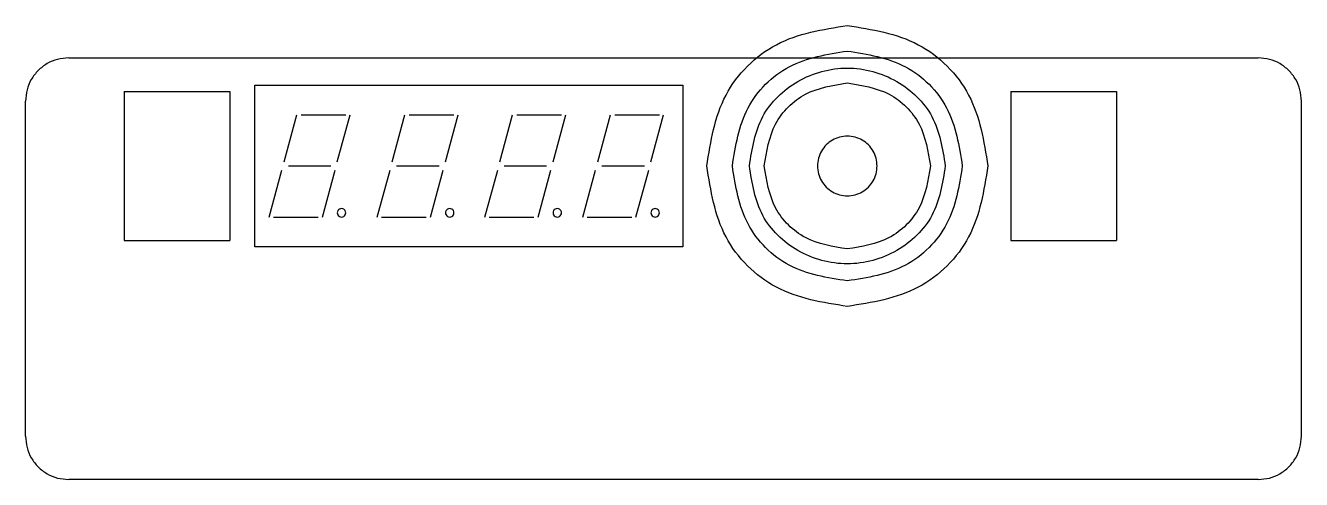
# Model space of a CAD drawing. Extents: x 7761 to 24412, y -13760 to -7834.
import ezdxf

# ---------------------------------------------------------------- set-up
doc = ezdxf.new("R2010")
doc.units = 0
doc.layers.get('0').update_dxf_attribs({"linetype": 'CONTINUOUS'})

msp = doc.modelspace()

# ---------------------------------------------------------------- linework, layer by layer
at = {"color": 7}
for points in [[(8325.555556, -8256.659667), (23847.777778, -8256.659667)], [(16340.948889, -10723.281889), (10752.102222, -10723.281889), (10752.102222, -8611.977444), (16340.948889, -8611.977444), (16340.948889, -10723.281889)], [(7761.111111, -13195.548556), (7761.111111, -8821.104111)], [(9047.762222, -8695.515222), (9047.762222, -10639.744111)], [(9047.762222, -8695.515222), (10425.288889, -8695.515222), (10425.288889, -10639.744111)], [(20618.873333, -8695.515222), (20618.873333, -10639.744111)], [(20618.873333, -8695.515222), (21996.4, -8695.515222), (21996.4, -10639.744111)], [(24412.222222, -13195.548556), (24412.222222, -8821.104111)], [(11135.36, -9612.173), (11302.153333, -9000.879667)], [(11357.751111, -9000.879667), (11941.104444, -9000.879667)], [(11829.908889, -9612.173), (11996.42, -9000.879667)], [(12546.471111, -9612.173), (12713.264444, -9000.879667)], [(12768.862222, -9000.879667), (13352.215556, -9000.879667)], [(13241.02, -9612.173), (13407.531111, -9000.879667)], [(13950.526667, -9612.173), (14117.037778, -9000.879667)], [(14172.635556, -9000.879667), (14755.988889, -9000.879667)], [(14644.793333, -9612.173), (14811.586667, -9000.879667)], [(15227.582222, -9612.173), (15394.375556, -9000.879667)], [(15449.973333, -9000.879667), (16033.326667, -9000.879667)], [(15922.131111, -9612.173), (16088.642222, -9000.879667)], [(10940.908889, -10334.379667), (11107.702222, -9723.086333)], [(11190.957778, -9667.770778), (11746.653333, -9667.770778)], [(11635.457778, -10334.379667), (11801.968889, -9723.086333)], [(12352.02, -10334.379667), (12518.813333, -9723.086333)], [(12602.068889, -9667.770778), (13157.764444, -9667.770778)], [(13046.568889, -10334.379667), (13213.08, -9723.086333)], [(13756.075556, -10334.379667), (13922.586667, -9723.086333)], [(14005.842222, -9667.770778), (14561.537778, -9667.770778)], [(14450.342222, -10334.379667), (14617.135556, -9723.086333)], [(15033.131111, -10334.379667), (15199.924444, -9723.086333)], [(15283.18, -9667.770778), (15838.875556, -9667.770778)], [(15727.68, -10334.379667), (15894.191111, -9723.086333)], [(10996.506667, -10334.379667), (11579.86, -10334.379667)], [(12407.617778, -10334.379667), (12990.971111, -10334.379667)], [(13811.391111, -10334.379667), (14394.744444, -10334.379667)], [(15088.728889, -10334.379667), (15672.082222, -10334.379667)], [(9047.762222, -10639.744111), (10425.288889, -10639.744111)], [(20618.873333, -10639.744111), (21996.4, -10639.744111)], [(23847.777778, -13759.993), (8325.555556, -13759.993)]]:
    msp.add_lwpolyline(points, dxfattribs=at)
for points in [[(18874.443667, -9667.770778), (18874.443667, -9667.770778)], [(19568.890109, -9667.770778), (19568.890109, -9667.770778)], [(19763.334729, -9667.770779), (19763.334729, -9667.770778)], [(19985.557071, -9667.770776), (19985.557071, -9667.770778)], [(20318.890867, -9667.770776), (20318.890867, -9667.770778)], [(11941.118273, -10278.894213), (11941.118273, -10278.894213)], [(13352.229384, -10278.894213), (13352.229384, -10278.894213)], [(14756.116453, -10278.894213), (14756.116453, -10278.894213)], [(16033.340496, -10278.894213), (16033.340496, -10278.894213)]]:
    msp.add_lwpolyline(points, close=True, dxfattribs=at)
for points, knots in [([(16652.220244, -9667.77078), (16702.64645, -9346.523117), (16802.003237, -8713.555889), (17531.340612, -7984.218645), (18164.307868, -7884.861923), (18485.555556, -7834.435749)], [0, 0, 0, 0, 958.576003, 1888.720965, 2847.297032, 2847.297032, 2847.297032, 2847.297032]), ([(18485.555556, -7834.435749), (18806.803243, -7884.861923), (19439.770497, -7984.218645), (20169.107872, -8713.555886), (20268.46466, -9346.523114), (20318.890867, -9667.770776)], [0, 0, 0, 0, 958.576066, 1888.721026, 2847.297028, 2847.297028, 2847.297028, 2847.297028]), ([(8325.555556, -8256.659667), (8276.159193, -8260.422392), (8177.775242, -8267.916704), (8040.140457, -8327.141149), (7921.696732, -8417.245288), (7831.592593, -8535.689013), (7772.368148, -8673.323797), (7764.873836, -8771.707749), (7761.111111, -8821.104111)], [0, 0, 0, 0, 147.757377, 294.292009, 442.049386, 589.806763, 736.341395, 884.098772, 884.098772, 884.098772, 884.098772]), ([(16985.55404, -9667.770776), (17026.811824, -9404.931776), (17108.1037, -8887.04949), (17704.83424, -8290.318971), (18222.716539, -8209.027064), (18485.555556, -8167.769262)], [0, 0, 0, 0, 784.289457, 1545.317157, 2329.606678, 2329.606678, 2329.606678, 2329.606678]), ([(18485.555556, -8167.769262), (18748.394573, -8209.027064), (19266.276871, -8290.318971), (19863.007411, -8887.04949), (19944.299287, -9404.931776), (19985.557071, -9667.770776)], [0, 0, 0, 0, 784.28952, 1545.317221, 2329.606678, 2329.606678, 2329.606678, 2329.606678]), ([(24412.222222, -8821.104111), (24408.459497, -8771.707749), (24400.965185, -8673.323797), (24341.74074, -8535.689013), (24251.636601, -8417.245288), (24133.192876, -8327.141149), (23995.558092, -8267.916704), (23897.17414, -8260.422392), (23847.777778, -8256.659667)], [0, 0, 0, 0, 147.757377, 294.292009, 442.049386, 589.806763, 736.341395, 884.098772, 884.098772, 884.098772, 884.098772]), ([(17207.776382, -9667.770776), (17242.921932, -9442.519436), (17312.170627, -8998.697629), (17820.496676, -8510.086121), (18485.555556, -8329.040874), (19150.614436, -8510.086121), (19658.940485, -8998.697631), (19728.189179, -9442.519438), (19763.334729, -9667.770779)], [0, 0, 0, 0, 668.098394, 1316.381226, 1984.479683, 2652.578142, 3300.860974, 3968.959369, 3968.959369, 3968.959369, 3968.959369]), ([(17402.221002, -9667.770778), (17432.018317, -9477.942622), (17490.729168, -9103.916546), (17921.701272, -8672.944574), (18295.727376, -8614.233789), (18485.555556, -8584.436507)], [0, 0, 0, 0, 566.431253, 1116.062359, 1682.493676, 1682.493676, 1682.493676, 1682.493676]), ([(18485.555556, -8584.436507), (18675.383736, -8614.233789), (19049.409839, -8672.944574), (19480.381943, -9103.916546), (19539.092795, -9477.942622), (19568.890109, -9667.770778)], [0, 0, 0, 0, 566.431317, 1116.062423, 1682.493676, 1682.493676, 1682.493676, 1682.493676]), ([(18874.443667, -9667.770778), (18871.851244, -9701.801718), (18866.687852, -9769.581979), (18825.883679, -9864.437465), (18763.804221, -9945.933014), (18682.199304, -10008.420247), (18587.372939, -10047.710675), (18485.553893, -10061.151585), (18383.744796, -10047.710675), (18288.888749, -10008.420247), (18207.393351, -9945.933014), (18144.906078, -9864.437465), (18105.61566, -9769.581979), (18092.174747, -9667.770778), (18105.61566, -9565.959577), (18144.906078, -9471.10409), (18207.393351, -9389.608541), (18288.888749, -9327.121309), (18383.744796, -9287.83088), (18485.553893, -9274.389971), (18587.372939, -9287.83088), (18682.199304, -9327.121309), (18763.804221, -9389.608541), (18825.883679, -9471.10409), (18866.687852, -9565.959577), (18871.851244, -9633.739838), (18874.443667, -9667.770778)], [0, 0, 0, 0, 101.801139, 202.759837, 304.560976, 406.362115, 507.320813, 609.121952, 710.923091, 811.881789, 913.682927, 1015.484066, 1116.442764, 1218.243903, 1320.045042, 1421.00374, 1522.804879, 1624.606018, 1725.564716, 1827.365855, 1929.166994, 2030.125692, 2131.926831, 2233.72797, 2334.686668, 2436.487807, 2436.487807, 2436.487807, 2436.487807]), ([(18485.555556, -11501.105807), (18164.307869, -11450.679633), (17531.340614, -11351.322911), (16802.003239, -10621.98567), (16702.646451, -9989.018443), (16652.220244, -9667.77078)], [0, 0, 0, 0, 958.576066, 1888.721026, 2847.297027, 2847.297027, 2847.297027, 2847.297027]), ([(18485.555556, -11167.772293), (18222.716539, -11126.514492), (17704.83424, -11045.222585), (17108.1037, -10448.492064), (17026.811824, -9930.609777), (16985.55404, -9667.770776)], [0, 0, 0, 0, 784.28952, 1545.317222, 2329.606681, 2329.606681, 2329.606681, 2329.606681]), ([(19763.334729, -9667.770777), (19728.189179, -9893.022118), (19658.940485, -10336.843925), (19150.614436, -10825.455435), (18485.555556, -11006.500682), (17820.496675, -10825.455435), (17312.170626, -10336.843925), (17242.921932, -9893.022118), (17207.776382, -9667.770776)], [0, 0, 0, 0, 668.098395, 1316.381227, 1984.479686, 2652.578144, 3300.860977, 3968.959372, 3968.959372, 3968.959372, 3968.959372]), ([(18485.555556, -10751.105049), (18295.727376, -10721.307766), (17921.701272, -10662.596981), (17490.729168, -10231.62501), (17432.018317, -9857.598933), (17402.221002, -9667.770778)], [0, 0, 0, 0, 566.431317, 1116.062423, 1682.493676, 1682.493676, 1682.493676, 1682.493676]), ([(19568.890109, -9667.770778), (19539.092795, -9857.598933), (19480.381943, -10231.62501), (19049.409839, -10662.596981), (18675.383736, -10721.307766), (18485.555556, -10751.105049)], [0, 0, 0, 0, 566.431253, 1116.062359, 1682.493676, 1682.493676, 1682.493676, 1682.493676]), ([(19985.557071, -9667.770779), (19944.299287, -9930.60978), (19863.007411, -10448.492066), (19266.276871, -11045.222585), (18748.394573, -11126.514492), (18485.555556, -11167.772293)], [0, 0, 0, 0, 784.289457, 1545.317157, 2329.606678, 2329.606678, 2329.606678, 2329.606678]), ([(20318.890867, -9667.77078), (20268.46466, -9989.018442), (20169.107872, -10621.985669), (19439.770497, -11351.322911), (18806.803243, -11450.679633), (18485.555556, -11501.105807)], [0, 0, 0, 0, 958.576002, 1888.720962, 2847.297028, 2847.297028, 2847.297028, 2847.297028]), ([(11941.118273, -10278.894213), (11939.591342, -10288.687721), (11936.582767, -10307.984265), (11914.465211, -10329.228183), (11885.613818, -10337.099695), (11856.459514, -10329.228183), (11835.232723, -10307.984265), (11827.355386, -10278.894213), (11835.232723, -10249.804162), (11856.459514, -10228.560244), (11885.613818, -10220.688732), (11914.465211, -10228.560244), (11936.582767, -10249.804162), (11939.591342, -10269.100705), (11941.118273, -10278.894213)], [0, 0, 0, 0, 29.047671, 57.233797, 86.281468, 115.329139, 143.515265, 172.562936, 201.610607, 229.796734, 258.844405, 287.892076, 316.078202, 345.125873, 345.125873, 345.125873, 345.125873]), ([(13352.229384, -10278.894213), (13350.702453, -10288.687721), (13347.693878, -10307.984265), (13325.576322, -10329.228183), (13296.724929, -10337.099695), (13267.570625, -10329.228183), (13246.343834, -10307.984265), (13238.466498, -10278.894213), (13246.343834, -10249.804162), (13267.570625, -10228.560244), (13296.724929, -10220.688732), (13325.576322, -10228.560244), (13347.693878, -10249.804162), (13350.702453, -10269.100705), (13352.229384, -10278.894213)], [0, 0, 0, 0, 29.047671, 57.233797, 86.281468, 115.329139, 143.515265, 172.562936, 201.610607, 229.796734, 258.844405, 287.892076, 316.078202, 345.125873, 345.125873, 345.125873, 345.125873]), ([(14756.116453, -10278.894213), (14754.589522, -10288.687721), (14751.580947, -10307.984265), (14729.463391, -10329.228183), (14700.611998, -10337.099695), (14671.457694, -10329.228183), (14650.230903, -10307.984265), (14642.353566, -10278.894213), (14650.230903, -10249.804162), (14671.457694, -10228.560244), (14700.611998, -10220.688732), (14729.463391, -10228.560244), (14751.580947, -10249.804162), (14754.589522, -10269.100705), (14756.116453, -10278.894213)], [0, 0, 0, 0, 29.047671, 57.233797, 86.281468, 115.329139, 143.515265, 172.562936, 201.610607, 229.796734, 258.844405, 287.892076, 316.078202, 345.125873, 345.125873, 345.125873, 345.125873]), ([(16033.340496, -10278.894213), (16031.813564, -10288.687721), (16028.804989, -10307.984265), (16006.687433, -10329.228183), (15977.83604, -10337.099695), (15948.681737, -10329.228183), (15927.454945, -10307.984265), (15919.577609, -10278.894213), (15927.454945, -10249.804162), (15948.681736, -10228.560244), (15977.83604, -10220.688732), (16006.687433, -10228.560244), (16028.804989, -10249.804162), (16031.813564, -10269.100705), (16033.340496, -10278.894213)], [0, 0, 0, 0, 29.047671, 57.233797, 86.281468, 115.329139, 143.515265, 172.562936, 201.610607, 229.796734, 258.844405, 287.892076, 316.078202, 345.125873, 345.125873, 345.125873, 345.125873]), ([(7761.111111, -13195.548556), (7764.873836, -13244.944918), (7772.368148, -13343.328869), (7831.592593, -13480.963654), (7921.696732, -13599.407379), (8040.140457, -13689.511518), (8177.775242, -13748.735963), (8276.159193, -13756.230275), (8325.555556, -13759.993)], [0, 0, 0, 0, 147.757377, 294.292009, 442.049386, 589.806763, 736.341395, 884.098772, 884.098772, 884.098772, 884.098772]), ([(23847.777778, -13759.993), (23897.17414, -13756.230275), (23995.558092, -13748.735963), (24133.192876, -13689.511518), (24251.636601, -13599.407379), (24341.74074, -13480.963654), (24400.965185, -13343.328869), (24408.459497, -13244.944918), (24412.222222, -13195.548556)], [0, 0, 0, 0, 147.757377, 294.292009, 442.049386, 589.806763, 736.341395, 884.098772, 884.098772, 884.098772, 884.098772])]:
    msp.add_open_spline(points, degree=3, knots=knots, dxfattribs=at)

doc.saveas('drawing.dxf')
